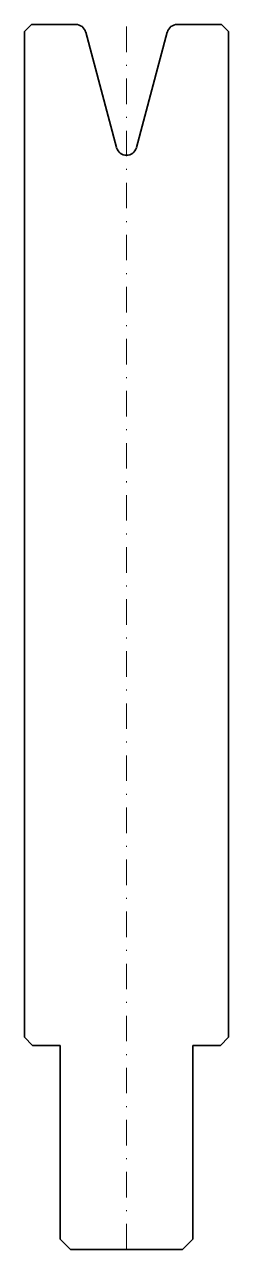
# Model space of a CAD drawing. Header units: millimetres. Extents: x -10 to 10, y -120 to 0.
import ezdxf

# ---------------------------------------------------------------- set-up
doc = ezdxf.new("R2010")
doc.units = ezdxf.units.MM
doc.header["$LTSCALE"] = 5
doc.linetypes.add('AUSGEZOGEN', pattern=[0])
doc.linetypes.add('DASHDOT', pattern=[1, 0.5, -0.25, 0, -0.25])
doc.layers.add('2', color=7, linetype='Continuous')

msp = doc.modelspace()

# ---------------------------------------------------------------- linework, layer by layer
at = {"layer": '2', "color": 7, "linetype": 'AUSGEZOGEN', "lineweight": 35}
for p, q in [((-10, -0.7), (-9.3, 0)), ((-9.3, 0), (-4.97, 0)), ((4.97, 0), (9.3, 0)), ((9.3, 0), (10, -0.7)), ((-10, -99.2), (-10, -0.7)), ((-4, -0.74), (-0.97, -12.06)), ((0.97, -12.06), (4, -0.74)), ((10, -0.7), (10, -99.2)), ((-9.2, -100), (-10, -99.2)), ((10, -99.2), (9.2, -100)), ((-6.5, -100), (-9.2, -100)), ((-6.5, -119), (-6.5, -100)), ((9.2, -100), (6.5, -100)), ((6.5, -100), (6.5, -119)), ((-5.5, -120), (-6.5, -119)), ((5.5, -120), (-5.5, -120)), ((6.5, -119), (5.5, -120))]:
    msp.add_line(p, q, dxfattribs=at)
at = {"layer": '2', "color": 7, "linetype": 'DASHDOT', "lineweight": 18}
msp.add_line((0, -120), (0, 0), dxfattribs=at)
at = {"layer": '2', "color": 7, "linetype": 'AUSGEZOGEN', "lineweight": 35}
for centre, start, end in [((4.97, -1), 90, 165), ((-4.97, -1), 15, 90), ((0, -11.81), 195, 345)]:
    msp.add_arc(centre, 1, start, end, dxfattribs=at)

doc.saveas('drawing.dxf')
